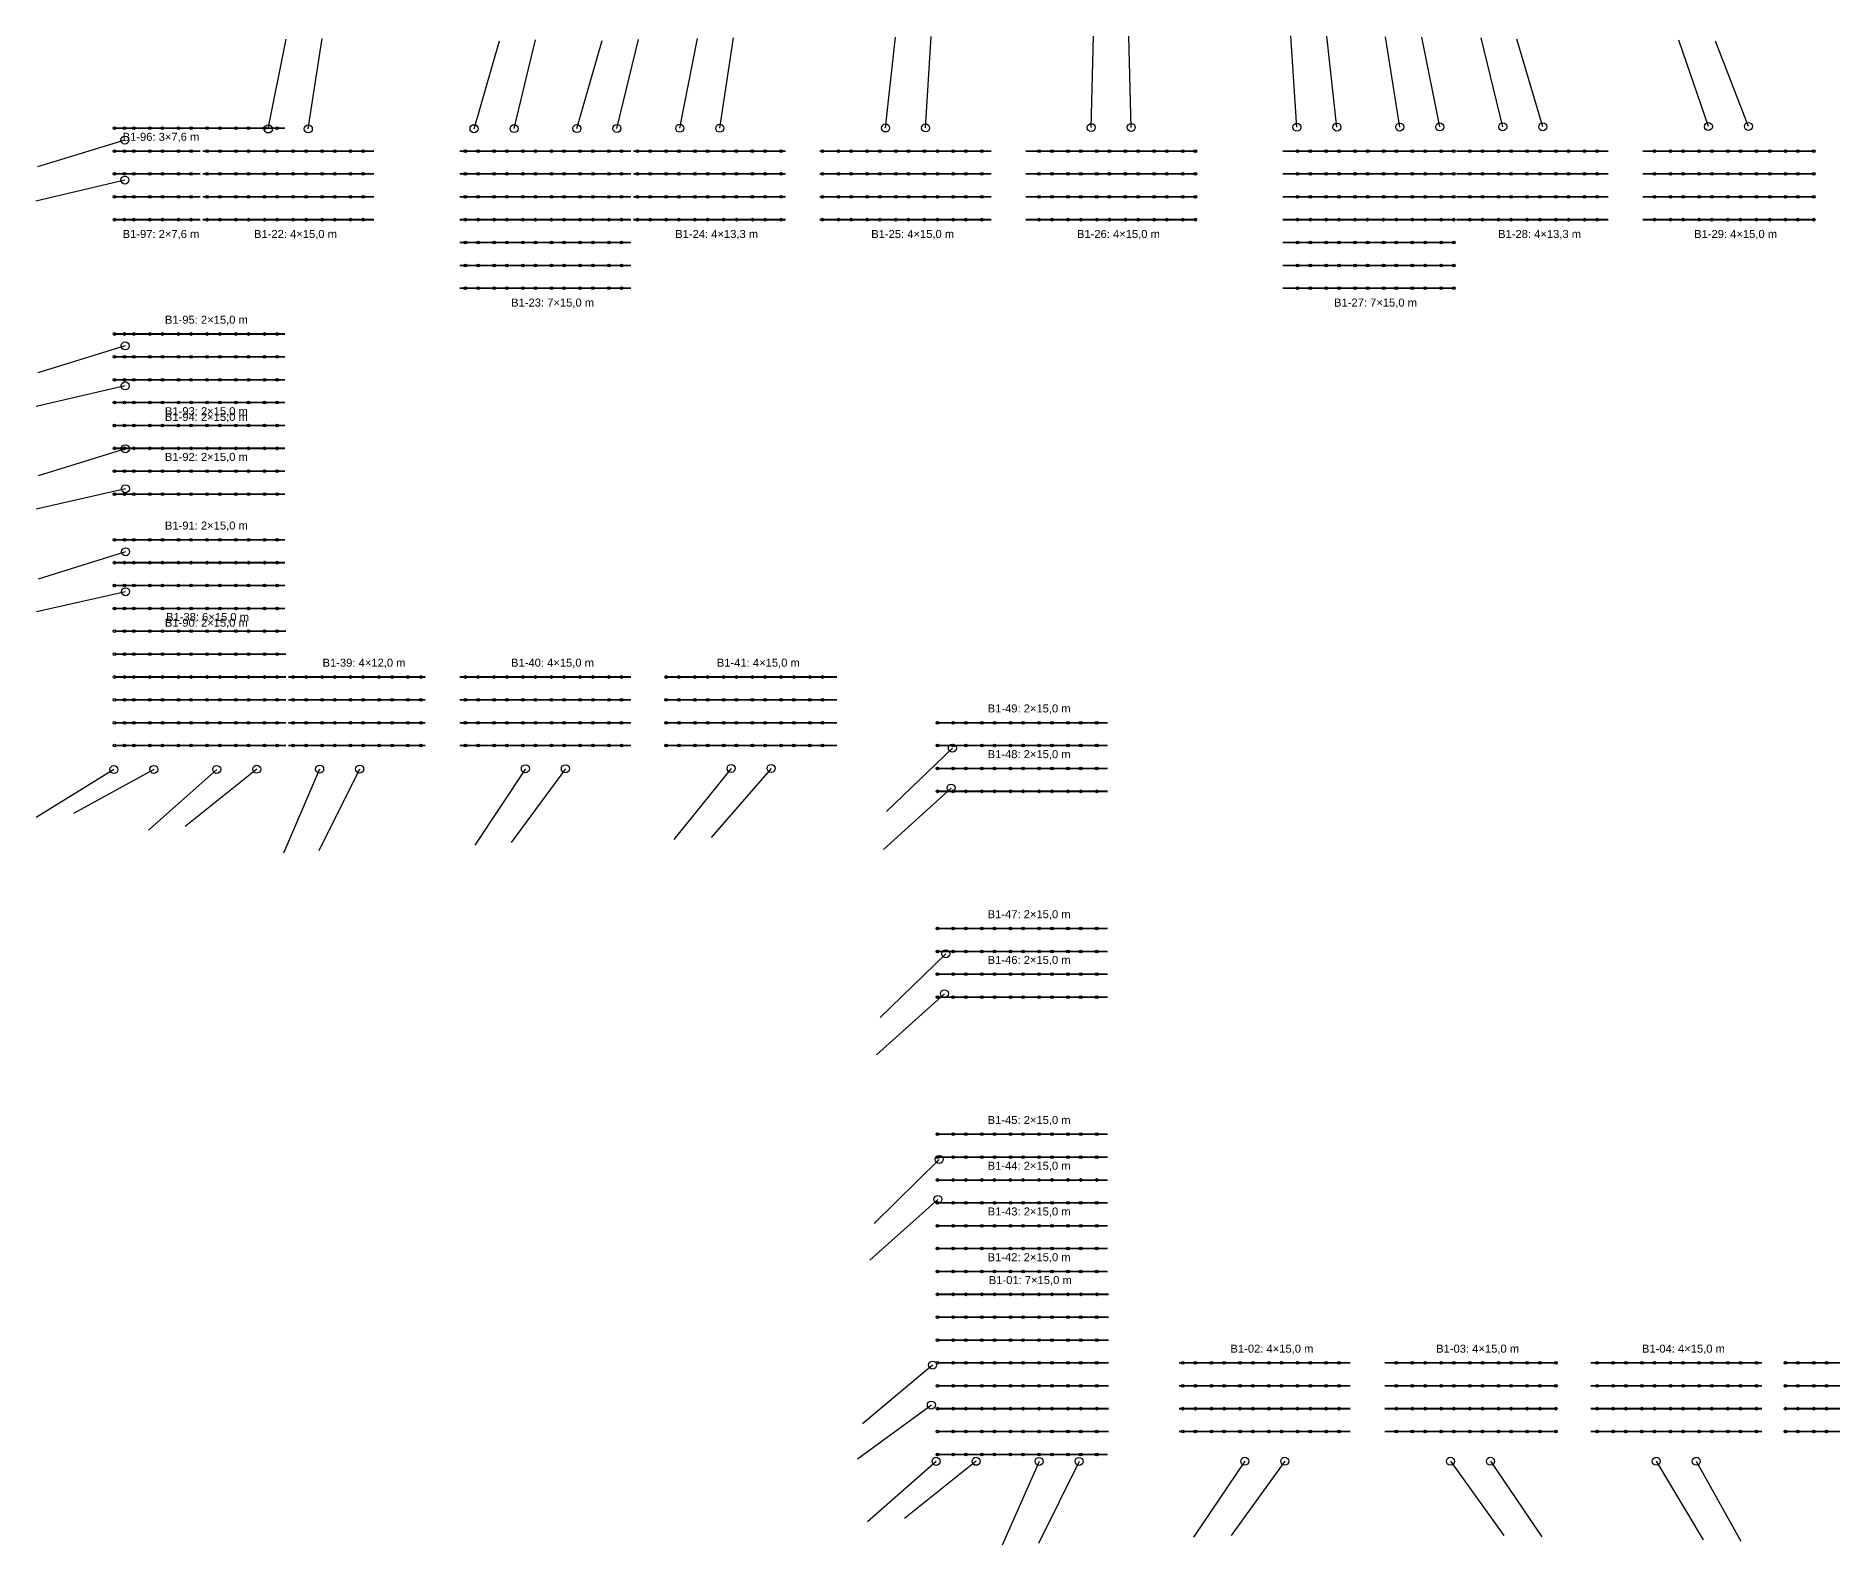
# Model space of a CAD drawing. Header units: millimetres. Extents: x 820511857 to 820986904, y -2251263208 to -2251041334.
# Drawn here: x 820511857 to 820669006, y -2251173583 to -2251041580 of the extents above; entities that cross this region are included whole.
import ezdxf

# ---------------------------------------------------------------- set-up
doc = ezdxf.new("R2010")
doc.units = ezdxf.units.MM
for name, color, linetype in [('GC-BICH NEO', 6, 'Continuous'), ('GC-DAY NEO', 5, 'Continuous'), ('GC-GHI CHU', 2, 'Continuous'), ('GC-HOP 40x60 GIA CUONG', 1, 'Continuous')]:
    doc.layers.add(name, color=color, linetype=linetype)
doc.styles.add('GC_VN', font='arial.ttf')

msp = doc.modelspace()

# ---------------------------------------------------------------- linework, layer by layer
at = {"layer": 'GC-BICH NEO'}
for centre in [(820532190, -2251049720), (820535690, -2251049714), (820550187, -2251049692), (820553687, -2251049686), (820559185, -2251049679), (820562685, -2251049673), (820568192, -2251049660), (820571692, -2251049653), (820586189, -2251049632), (820589689, -2251049626), (820604188, -2251049591), (820607688, -2251049584), (820622185, -2251049563), (820625685, -2251049557), (820631183, -2251049549), (820634683, -2251049543), (820640190, -2251049530), (820643690, -2251049524), (820658187, -2251049502), (820661687, -2251049496), (820519639, -2251050691), (820519645, -2251054191), (820519667, -2251068688), (820519673, -2251072188), (820519681, -2251077686), (820519687, -2251081186), (820519700, -2251086693), (820519706, -2251090193), (820592037, -2251103872), (820518677, -2251105746), (820522177, -2251105740), (820527675, -2251105733), (820531175, -2251105726), (820536682, -2251105713), (820540182, -2251105707), (820554678, -2251105686), (820558178, -2251105680), (820572683, -2251105653), (820576183, -2251105647), (820591925, -2251107370), (820591457, -2251121860), (820591345, -2251125358), (820590891, -2251139851), (820590779, -2251143349), (820590311, -2251157839), (820590199, -2251161337), (820590612, -2251166259), (820594112, -2251166258), (820599621, -2251166262), (820603121, -2251166262), (820617619, -2251166257), (820621119, -2251166256), (820635618, -2251166251), (820639118, -2251166251), (820653622, -2251166254), (820657122, -2251166254)]:
    msp.add_circle(centre, 350, dxfattribs=at)
at = {"layer": 'GC-DAY NEO'}
for p, q in [((820532190, -2251049720), (820533737, -2251041871)), ((820535690, -2251049714), (820536891, -2251041805)), ((820550187, -2251049692), (820552412, -2251042008)), ((820553687, -2251049686), (820555577, -2251041913)), ((820559185, -2251049679), (820561401, -2251041991)), ((820562685, -2251049673), (820564586, -2251041902)), ((820568192, -2251049660), (820569751, -2251041813)), ((820571692, -2251049653), (820572879, -2251041742)), ((820586189, -2251049632), (820587067, -2251041680)), ((820589689, -2251049626), (820590176, -2251041641)), ((820604188, -2251049591), (820604375, -2251041593)), ((820607688, -2251049584), (820607472, -2251041587)), ((820622185, -2251049563), (820621663, -2251041580)), ((820625685, -2251049557), (820624790, -2251041607)), ((820631183, -2251049549), (820629947, -2251041645)), ((820634683, -2251049543), (820633122, -2251041697)), ((820640190, -2251049530), (820638291, -2251041759)), ((820643690, -2251049524), (820641423, -2251041852)), ((820658187, -2251049502), (820655588, -2251041936)), ((820661687, -2251049496), (820658794, -2251042038)), ((820519639, -2251050691), (820511985, -2251053018)), ((820519645, -2251054191), (820511857, -2251056020)), ((820519667, -2251068688), (820512023, -2251071050)), ((820519673, -2251072188), (820511878, -2251073988)), ((820519681, -2251077686), (820512043, -2251080067)), ((820519687, -2251081186), (820511887, -2251082967)), ((820519700, -2251086693), (820512068, -2251089092)), ((820519706, -2251090193), (820511901, -2251091948)), ((820592037, -2251103872), (820586281, -2251109428)), ((820518677, -2251105746), (820511867, -2251109945)), ((820522177, -2251105740), (820515159, -2251109582)), ((820527675, -2251105733), (820521701, -2251111054)), ((820531175, -2251105726), (820524924, -2251110720)), ((820536682, -2251105713), (820533511, -2251113058)), ((820540182, -2251105707), (820536618, -2251112870)), ((820554678, -2251105686), (820550260, -2251112355)), ((820558178, -2251105680), (820553451, -2251112134)), ((820572683, -2251105653), (820567658, -2251111878)), ((820576183, -2251105647), (820570947, -2251111695)), ((820591925, -2251107370), (820586005, -2251112751)), ((820591457, -2251121860), (820585721, -2251127436)), ((820591345, -2251125358), (820585405, -2251130717)), ((820590891, -2251139851), (820585188, -2251145462)), ((820590779, -2251143349), (820584808, -2251148674)), ((820590311, -2251157839), (820584178, -2251162976)), ((820590199, -2251161337), (820583751, -2251166072)), ((820590612, -2251166259), (820584624, -2251171564)), ((820594112, -2251166258), (820587860, -2251171250)), ((820599621, -2251166262), (820596396, -2251173583)), ((820603121, -2251166262), (820599585, -2251173438)), ((820617619, -2251166257), (820613137, -2251172883)), ((820621119, -2251166256), (820616430, -2251172738)), ((820635618, -2251166251), (820640301, -2251172738)), ((820639118, -2251166251), (820643612, -2251172869)), ((820653622, -2251166254), (820657728, -2251173120)), ((820657122, -2251166254), (820661011, -2251173245))]:
    msp.add_line(p, q, dxfattribs=at)
at = {"layer": 'GC-HOP 40x60 GIA CUONG', "const_width": 150}
for points in [[(820518643, -2251049653), (820533643, -2251049653)], [(820518643, -2251051653), (820526240, -2251051653)], [(820526440, -2251051653), (820541440, -2251051653)], [(820548936, -2251051653), (820563936, -2251051653)], [(820564136, -2251051653), (820577442, -2251051653)], [(820580439, -2251051653), (820595439, -2251051653)], [(820598438, -2251051653), (820613438, -2251051653)], [(820620934, -2251051653), (820635934, -2251051653)], [(820636134, -2251051653), (820649440, -2251051653)], [(820652437, -2251051653), (820667437, -2251051653)], [(820518643, -2251053653), (820526240, -2251053653)], [(820526440, -2251053653), (820541440, -2251053653)], [(820548936, -2251053653), (820563936, -2251053653)], [(820564136, -2251053653), (820577442, -2251053653)], [(820580439, -2251053653), (820595439, -2251053653)], [(820598438, -2251053653), (820613438, -2251053653)], [(820620934, -2251053653), (820635934, -2251053653)], [(820636134, -2251053653), (820649440, -2251053653)], [(820652437, -2251053653), (820667437, -2251053653)], [(820518643, -2251055653), (820526240, -2251055653)], [(820526440, -2251055653), (820541440, -2251055653)], [(820548936, -2251055653), (820563936, -2251055653)], [(820564136, -2251055653), (820577442, -2251055653)], [(820580439, -2251055653), (820595439, -2251055653)], [(820598438, -2251055653), (820613438, -2251055653)], [(820620934, -2251055653), (820635934, -2251055653)], [(820636134, -2251055653), (820649440, -2251055653)], [(820652437, -2251055653), (820667437, -2251055653)], [(820518643, -2251057653), (820526240, -2251057653)], [(820526440, -2251057653), (820541440, -2251057653)], [(820548936, -2251057653), (820563936, -2251057653)], [(820564136, -2251057653), (820577442, -2251057653)], [(820580439, -2251057653), (820595439, -2251057653)], [(820598438, -2251057653), (820613438, -2251057653)], [(820620934, -2251057653), (820635934, -2251057653)], [(820636134, -2251057653), (820649440, -2251057653)], [(820652437, -2251057653), (820667437, -2251057653)], [(820548936, -2251059653), (820563936, -2251059653)], [(820620934, -2251059653), (820635934, -2251059653)], [(820548936, -2251061653), (820563936, -2251061653)], [(820620934, -2251061653), (820635934, -2251061653)], [(820548936, -2251063653), (820563936, -2251063653)], [(820620934, -2251063653), (820635934, -2251063653)], [(820518643, -2251067653), (820533643, -2251067653)], [(820518643, -2251069653), (820533643, -2251069653)], [(820518643, -2251071653), (820533643, -2251071653)], [(820518643, -2251073653), (820533643, -2251073653)], [(820518643, -2251075653), (820533643, -2251075653)], [(820518643, -2251077653), (820533643, -2251077653)], [(820518643, -2251079653), (820533643, -2251079653)], [(820518643, -2251081653), (820533643, -2251081653)], [(820518643, -2251085653), (820533643, -2251085653)], [(820518643, -2251087653), (820533643, -2251087653)], [(820518643, -2251089653), (820533643, -2251089653)], [(820518643, -2251091653), (820533643, -2251091653)], [(820518743, -2251093653), (820533743, -2251093653)], [(820518743, -2251095653), (820533743, -2251095653)], [(820518743, -2251097653), (820533743, -2251097653)], [(820533943, -2251097653), (820545932, -2251097653)], [(820548928, -2251097653), (820563928, -2251097653)], [(820566933, -2251097653), (820581933, -2251097653)], [(820518743, -2251099653), (820533743, -2251099653)], [(820533943, -2251099653), (820545932, -2251099653)], [(820548928, -2251099653), (820563928, -2251099653)], [(820566933, -2251099653), (820581933, -2251099653)], [(820518743, -2251101653), (820533743, -2251101653)], [(820533943, -2251101653), (820545932, -2251101653)], [(820548928, -2251101653), (820563928, -2251101653)], [(820566933, -2251101653), (820581933, -2251101653)], [(820590627, -2251101653), (820605627, -2251101653)], [(820518743, -2251103653), (820533743, -2251103653)], [(820533943, -2251103653), (820545932, -2251103653)], [(820548928, -2251103653), (820563928, -2251103653)], [(820566933, -2251103653), (820581933, -2251103653)], [(820590627, -2251103653), (820605627, -2251103653)], [(820590627, -2251105653), (820605627, -2251105653)], [(820590627, -2251107653), (820605627, -2251107653)], [(820590627, -2251119653), (820605627, -2251119653)], [(820590627, -2251121653), (820605627, -2251121653)], [(820590627, -2251123653), (820605627, -2251123653)], [(820590627, -2251125653), (820605627, -2251125653)], [(820590627, -2251137653), (820605627, -2251137653)], [(820590627, -2251139653), (820605627, -2251139653)], [(820590627, -2251141653), (820605627, -2251141653)], [(820590627, -2251143653), (820605627, -2251143653)], [(820590627, -2251145653), (820605627, -2251145653)], [(820590627, -2251147653), (820605627, -2251147653)], [(820590627, -2251149653), (820605627, -2251149653)], [(820590727, -2251151653), (820605727, -2251151653)], [(820590727, -2251153653), (820605727, -2251153653)], [(820590727, -2251155653), (820605727, -2251155653)], [(820590727, -2251157653), (820605727, -2251157653)], [(820611869, -2251157653), (820626869, -2251157653)], [(820629868, -2251157653), (820644868, -2251157653)], [(820647872, -2251157653), (820662872, -2251157653)], [(820664869, -2251157653), (820679869, -2251157653)], [(820590727, -2251159653), (820605727, -2251159653)], [(820611869, -2251159653), (820626869, -2251159653)], [(820629868, -2251159653), (820644868, -2251159653)], [(820647872, -2251159653), (820662872, -2251159653)], [(820664869, -2251159653), (820679869, -2251159653)], [(820590727, -2251161653), (820605727, -2251161653)], [(820611869, -2251161653), (820626869, -2251161653)], [(820629868, -2251161653), (820644868, -2251161653)], [(820647872, -2251161653), (820662872, -2251161653)], [(820664869, -2251161653), (820679869, -2251161653)], [(820590727, -2251163653), (820605727, -2251163653)], [(820611869, -2251163653), (820626869, -2251163653)], [(820629868, -2251163653), (820644868, -2251163653)], [(820647872, -2251163653), (820662872, -2251163653)], [(820664869, -2251163653), (820679869, -2251163653)], [(820590627, -2251165653), (820605627, -2251165653)]]:
    msp.add_lwpolyline(points, dxfattribs=at)
at = {"layer": 'GC-HOP 40x60 GIA CUONG'}
for centre in [(820518743, -2251049653), (820519598, -2251049653), (820520419, -2251049653), (820521819, -2251049653), (820522929, -2251049653), (820524329, -2251049653), (820525439, -2251049653), (820526839, -2251049653), (820527949, -2251049653), (820529349, -2251049653), (820530459, -2251049653), (820531859, -2251049653), (820532969, -2251049653), (820518743, -2251051653), (820519598, -2251051653), (820520419, -2251051653), (820521819, -2251051653), (820522929, -2251051653), (820524329, -2251051653), (820525439, -2251051653), (820526839, -2251051653), (820527949, -2251051653), (820529349, -2251051653), (820530459, -2251051653), (820531859, -2251051653), (820532969, -2251051653), (820534369, -2251051653), (820535499, -2251051653), (820536899, -2251051653), (820537999, -2251051653), (820539389, -2251051653), (820540494, -2251051653), (820549429, -2251051653), (820550554, -2251051653), (820551939, -2251051653), (820553059, -2251051653), (820554459, -2251051653), (820555569, -2251051653), (820556969, -2251051653), (820558079, -2251051653), (820559479, -2251051653), (820560589, -2251051653), (820561989, -2251051653), (820563099, -2251051653), (820564499, -2251051653), (820565609, -2251051653), (820567009, -2251051653), (820568119, -2251051653), (820569519, -2251051653), (820570629, -2251051653), (820572029, -2251051653), (820573139, -2251051653), (820574539, -2251051653), (820575649, -2251051653), (820577049, -2251051653), (820580669, -2251051653), (820582069, -2251051653), (820583179, -2251051653), (820584579, -2251051653), (820585689, -2251051653), (820587089, -2251051653), (820588199, -2251051653), (820589599, -2251051653), (820590727, -2251051653), (820592117, -2251051653), (820593224, -2251051653), (820594624, -2251051653), (820599644, -2251051653), (820600754, -2251051653), (820602154, -2251051653), (820603264, -2251051653), (820604664, -2251051653), (820605774, -2251051653), (820607174, -2251051653), (820608304, -2251051653), (820609704, -2251051653), (820610804, -2251051653), (820612194, -2251051653), (820613299, -2251051653), (820622234, -2251051653), (820623359, -2251051653), (820624744, -2251051653), (820625864, -2251051653), (820627264, -2251051653), (820628374, -2251051653), (820629774, -2251051653), (820630884, -2251051653), (820632284, -2251051653), (820633394, -2251051653), (820634794, -2251051653), (820635904, -2251051653), (820637304, -2251051653), (820638414, -2251051653), (820639814, -2251051653), (820640924, -2251051653), (820642324, -2251051653), (820643434, -2251051653), (820644834, -2251051653), (820645944, -2251051653), (820647344, -2251051653), (820648454, -2251051653), (820653474, -2251051653), (820654874, -2251051653), (820655984, -2251051653), (820657384, -2251051653), (820658494, -2251051653), (820659894, -2251051653), (820661004, -2251051653), (820662404, -2251051653), (820663552, -2251051653), (820664942, -2251051653), (820666018, -2251051653), (820667418, -2251051653), (820518743, -2251053653), (820519598, -2251053653), (820520419, -2251053653), (820521819, -2251053653), (820522929, -2251053653), (820524329, -2251053653), (820525439, -2251053653), (820526839, -2251053653), (820527949, -2251053653), (820529349, -2251053653), (820530459, -2251053653), (820531859, -2251053653), (820532969, -2251053653), (820534369, -2251053653), (820535499, -2251053653), (820536899, -2251053653), (820537999, -2251053653), (820539389, -2251053653), (820540494, -2251053653), (820549429, -2251053653), (820550554, -2251053653), (820551939, -2251053653), (820553059, -2251053653), (820554459, -2251053653), (820555569, -2251053653), (820556969, -2251053653), (820558079, -2251053653), (820559479, -2251053653), (820560589, -2251053653), (820561989, -2251053653), (820563099, -2251053653), (820564499, -2251053653), (820565609, -2251053653), (820567009, -2251053653), (820568119, -2251053653), (820569519, -2251053653), (820570629, -2251053653), (820572029, -2251053653), (820573139, -2251053653), (820574539, -2251053653), (820575649, -2251053653), (820577049, -2251053653), (820580669, -2251053653), (820582069, -2251053653), (820583179, -2251053653), (820584579, -2251053653), (820585689, -2251053653), (820587089, -2251053653), (820588199, -2251053653), (820589599, -2251053653), (820590727, -2251053653), (820592117, -2251053653), (820593224, -2251053653), (820594624, -2251053653), (820599644, -2251053653), (820600754, -2251053653), (820602154, -2251053653), (820603264, -2251053653), (820604664, -2251053653), (820605774, -2251053653), (820607174, -2251053653), (820608304, -2251053653), (820609704, -2251053653), (820610804, -2251053653), (820612194, -2251053653), (820613299, -2251053653), (820622234, -2251053653), (820623359, -2251053653), (820624744, -2251053653), (820625864, -2251053653), (820627264, -2251053653), (820628374, -2251053653), (820629774, -2251053653), (820630884, -2251053653), (820632284, -2251053653), (820633394, -2251053653), (820634794, -2251053653), (820635904, -2251053653), (820637304, -2251053653), (820638414, -2251053653), (820639814, -2251053653), (820640924, -2251053653), (820642324, -2251053653), (820643434, -2251053653), (820644834, -2251053653), (820645944, -2251053653), (820647344, -2251053653), (820648454, -2251053653), (820653474, -2251053653), (820654874, -2251053653), (820655984, -2251053653), (820657384, -2251053653), (820658494, -2251053653), (820659894, -2251053653), (820661004, -2251053653), (820662404, -2251053653), (820663552, -2251053653), (820664942, -2251053653), (820666018, -2251053653), (820667418, -2251053653), (820518743, -2251055653), (820519598, -2251055653), (820520419, -2251055653), (820521819, -2251055653), (820522929, -2251055653), (820524329, -2251055653), (820525439, -2251055653), (820526839, -2251055653), (820527949, -2251055653), (820529349, -2251055653), (820530459, -2251055653), (820531859, -2251055653), (820532969, -2251055653), (820534369, -2251055653), (820535499, -2251055653), (820536899, -2251055653), (820537999, -2251055653), (820539389, -2251055653), (820540494, -2251055653), (820549429, -2251055653), (820550554, -2251055653), (820551939, -2251055653), (820553059, -2251055653), (820554459, -2251055653), (820555569, -2251055653), (820556969, -2251055653), (820558079, -2251055653), (820559479, -2251055653), (820560589, -2251055653), (820561989, -2251055653), (820563099, -2251055653), (820564499, -2251055653), (820565609, -2251055653), (820567009, -2251055653), (820568119, -2251055653), (820569519, -2251055653), (820570629, -2251055653), (820572029, -2251055653), (820573139, -2251055653), (820574539, -2251055653), (820575649, -2251055653), (820577049, -2251055653), (820580669, -2251055653), (820582069, -2251055653), (820583179, -2251055653), (820584579, -2251055653), (820585689, -2251055653), (820587089, -2251055653), (820588199, -2251055653), (820589599, -2251055653), (820590727, -2251055653), (820592117, -2251055653), (820593224, -2251055653), (820594624, -2251055653), (820599644, -2251055653), (820600754, -2251055653), (820602154, -2251055653), (820603264, -2251055653), (820604664, -2251055653), (820605774, -2251055653), (820607174, -2251055653), (820608304, -2251055653), (820609704, -2251055653), (820610804, -2251055653), (820612194, -2251055653), (820613299, -2251055653), (820622234, -2251055653), (820623359, -2251055653), (820624744, -2251055653), (820625864, -2251055653), (820627264, -2251055653), (820628374, -2251055653), (820629774, -2251055653), (820630884, -2251055653), (820632284, -2251055653), (820633394, -2251055653), (820634794, -2251055653), (820635904, -2251055653), (820637304, -2251055653), (820638414, -2251055653), (820639814, -2251055653), (820640924, -2251055653), (820642324, -2251055653), (820643434, -2251055653), (820644834, -2251055653), (820645944, -2251055653), (820647344, -2251055653), (820648454, -2251055653), (820653474, -2251055653), (820654874, -2251055653), (820655984, -2251055653), (820657384, -2251055653), (820658494, -2251055653), (820659894, -2251055653), (820661004, -2251055653), (820662404, -2251055653), (820663552, -2251055653), (820664942, -2251055653), (820666018, -2251055653), (820667418, -2251055653), (820518743, -2251057653), (820519598, -2251057653), (820520419, -2251057653), (820521819, -2251057653), (820522929, -2251057653), (820524329, -2251057653), (820525439, -2251057653), (820526839, -2251057653), (820527949, -2251057653), (820529349, -2251057653), (820530459, -2251057653), (820531859, -2251057653), (820532969, -2251057653), (820534369, -2251057653), (820535499, -2251057653), (820536899, -2251057653), (820537999, -2251057653), (820539389, -2251057653), (820540494, -2251057653), (820549429, -2251057653), (820550554, -2251057653), (820551939, -2251057653), (820553059, -2251057653), (820554459, -2251057653), (820555569, -2251057653), (820556969, -2251057653), (820558079, -2251057653), (820559479, -2251057653), (820560589, -2251057653), (820561989, -2251057653), (820563099, -2251057653), (820564499, -2251057653), (820565609, -2251057653), (820567009, -2251057653), (820568119, -2251057653), (820569519, -2251057653), (820570629, -2251057653), (820572029, -2251057653), (820573139, -2251057653), (820574539, -2251057653), (820575649, -2251057653), (820577049, -2251057653), (820580669, -2251057653), (820582069, -2251057653), (820583179, -2251057653), (820584579, -2251057653), (820585689, -2251057653), (820587089, -2251057653), (820588199, -2251057653), (820589599, -2251057653), (820590727, -2251057653), (820592117, -2251057653), (820593224, -2251057653), (820594624, -2251057653), (820599644, -2251057653), (820600754, -2251057653), (820602154, -2251057653), (820603264, -2251057653), (820604664, -2251057653), (820605774, -2251057653), (820607174, -2251057653), (820608304, -2251057653), (820609704, -2251057653), (820610804, -2251057653), (820612194, -2251057653), (820613299, -2251057653), (820622234, -2251057653), (820623359, -2251057653), (820624744, -2251057653), (820625864, -2251057653), (820627264, -2251057653), (820628374, -2251057653), (820629774, -2251057653), (820630884, -2251057653), (820632284, -2251057653), (820633394, -2251057653), (820634794, -2251057653), (820635904, -2251057653), (820637304, -2251057653), (820638414, -2251057653), (820639814, -2251057653), (820640924, -2251057653), (820642324, -2251057653), (820643434, -2251057653), (820644834, -2251057653), (820645944, -2251057653), (820647344, -2251057653), (820648454, -2251057653), (820653474, -2251057653), (820654874, -2251057653), (820655984, -2251057653), (820657384, -2251057653), (820658494, -2251057653), (820659894, -2251057653), (820661004, -2251057653), (820662404, -2251057653), (820663552, -2251057653), (820664942, -2251057653), (820666018, -2251057653), (820667418, -2251057653), (820549429, -2251059653), (820550554, -2251059653), (820551939, -2251059653), (820553059, -2251059653), (820554459, -2251059653), (820555569, -2251059653), (820556969, -2251059653), (820558079, -2251059653), (820559479, -2251059653), (820560589, -2251059653), (820561989, -2251059653), (820563099, -2251059653), (820622234, -2251059653), (820623359, -2251059653), (820624744, -2251059653), (820625864, -2251059653), (820627264, -2251059653), (820628374, -2251059653), (820629774, -2251059653), (820630884, -2251059653), (820632284, -2251059653), (820633394, -2251059653), (820634794, -2251059653), (820635904, -2251059653), (820549429, -2251061653), (820550554, -2251061653), (820551939, -2251061653), (820553059, -2251061653), (820554459, -2251061653), (820555569, -2251061653), (820556969, -2251061653), (820558079, -2251061653), (820559479, -2251061653), (820560589, -2251061653), (820561989, -2251061653), (820563099, -2251061653), (820622234, -2251061653), (820623359, -2251061653), (820624744, -2251061653), (820625864, -2251061653), (820627264, -2251061653), (820628374, -2251061653), (820629774, -2251061653), (820630884, -2251061653), (820632284, -2251061653), (820633394, -2251061653), (820634794, -2251061653), (820635904, -2251061653), (820549429, -2251063653), (820550554, -2251063653), (820551939, -2251063653), (820553059, -2251063653), (820554459, -2251063653), (820555569, -2251063653), (820556969, -2251063653), (820558079, -2251063653), (820559479, -2251063653), (820560589, -2251063653), (820561989, -2251063653), (820563099, -2251063653), (820622234, -2251063653), (820623359, -2251063653), (820624744, -2251063653), (820625864, -2251063653), (820627264, -2251063653), (820628374, -2251063653), (820629774, -2251063653), (820630884, -2251063653), (820632284, -2251063653), (820633394, -2251063653), (820634794, -2251063653), (820635904, -2251063653), (820518743, -2251067653), (820519598, -2251067653), (820520419, -2251067653), (820521819, -2251067653), (820522929, -2251067653), (820524329, -2251067653), (820525439, -2251067653), (820526839, -2251067653), (820527949, -2251067653), (820529349, -2251067653), (820530459, -2251067653), (820531859, -2251067653), (820532969, -2251067653), (820518743, -2251069653), (820519598, -2251069653), (820520419, -2251069653), (820521819, -2251069653), (820522929, -2251069653), (820524329, -2251069653), (820525439, -2251069653), (820526839, -2251069653), (820527949, -2251069653), (820529349, -2251069653), (820530459, -2251069653), (820531859, -2251069653), (820532969, -2251069653), (820518743, -2251071653), (820519598, -2251071653), (820520419, -2251071653), (820521819, -2251071653), (820522929, -2251071653), (820524329, -2251071653), (820525439, -2251071653), (820526839, -2251071653), (820527949, -2251071653), (820529349, -2251071653), (820530459, -2251071653), (820531859, -2251071653), (820532969, -2251071653), (820518743, -2251073653), (820519598, -2251073653), (820520419, -2251073653), (820521819, -2251073653), (820522929, -2251073653), (820524329, -2251073653), (820525439, -2251073653), (820526839, -2251073653), (820527949, -2251073653), (820529349, -2251073653), (820530459, -2251073653), (820531859, -2251073653), (820532969, -2251073653), (820518743, -2251075653), (820519598, -2251075653), (820520419, -2251075653), (820521819, -2251075653), (820522929, -2251075653), (820524329, -2251075653), (820525439, -2251075653), (820526839, -2251075653), (820527949, -2251075653), (820529349, -2251075653), (820530459, -2251075653), (820531859, -2251075653), (820532969, -2251075653), (820518743, -2251077653), (820519598, -2251077653), (820520419, -2251077653), (820521819, -2251077653), (820522929, -2251077653), (820524329, -2251077653), (820525439, -2251077653), (820526839, -2251077653), (820527949, -2251077653), (820529349, -2251077653), (820530459, -2251077653), (820531859, -2251077653), (820532969, -2251077653), (820518743, -2251079653), (820519598, -2251079653), (820520419, -2251079653), (820521819, -2251079653), (820522929, -2251079653), (820524329, -2251079653), (820525439, -2251079653), (820526839, -2251079653), (820527949, -2251079653), (820529349, -2251079653), (820530459, -2251079653), (820531859, -2251079653), (820532969, -2251079653), (820518743, -2251081653), (820519598, -2251081653), (820520419, -2251081653), (820521819, -2251081653), (820522929, -2251081653), (820524329, -2251081653), (820525439, -2251081653), (820526839, -2251081653), (820527949, -2251081653), (820529349, -2251081653), (820530459, -2251081653), (820531859, -2251081653), (820532969, -2251081653), (820518743, -2251085653), (820519598, -2251085653), (820520419, -2251085653), (820521819, -2251085653), (820522929, -2251085653), (820524329, -2251085653), (820525439, -2251085653), (820526839, -2251085653), (820527949, -2251085653), (820529349, -2251085653), (820530459, -2251085653), (820531859, -2251085653), (820532969, -2251085653), (820518743, -2251087653), (820519598, -2251087653), (820520419, -2251087653), (820521819, -2251087653), (820522929, -2251087653), (820524329, -2251087653), (820525439, -2251087653), (820526839, -2251087653), (820527949, -2251087653), (820529349, -2251087653), (820530459, -2251087653), (820531859, -2251087653), (820532969, -2251087653), (820518743, -2251089653), (820519598, -2251089653), (820520419, -2251089653), (820521819, -2251089653), (820522929, -2251089653), (820524329, -2251089653), (820525439, -2251089653), (820526839, -2251089653), (820527949, -2251089653), (820529349, -2251089653), (820530459, -2251089653), (820531859, -2251089653), (820532969, -2251089653), (820518743, -2251091653), (820519598, -2251091653), (820520419, -2251091653), (820521819, -2251091653), (820522929, -2251091653), (820524329, -2251091653), (820525439, -2251091653), (820526839, -2251091653), (820527949, -2251091653), (820529349, -2251091653), (820530459, -2251091653), (820531859, -2251091653), (820532969, -2251091653), (820518743, -2251093653), (820519598, -2251093653), (820520419, -2251093653), (820521819, -2251093653), (820522929, -2251093653), (820524329, -2251093653), (820525439, -2251093653), (820526839, -2251093653), (820527949, -2251093653), (820529349, -2251093653), (820530459, -2251093653), (820531859, -2251093653), (820532969, -2251093653), (820518743, -2251095653), (820519598, -2251095653), (820520419, -2251095653), (820521819, -2251095653), (820522929, -2251095653), (820524329, -2251095653), (820525439, -2251095653), (820526839, -2251095653), (820527949, -2251095653), (820529349, -2251095653), (820530459, -2251095653), (820531859, -2251095653), (820532969, -2251095653), (820518743, -2251097653), (820519598, -2251097653), (820520419, -2251097653), (820521819, -2251097653), (820522929, -2251097653), (820524329, -2251097653), (820525439, -2251097653), (820526839, -2251097653), (820527949, -2251097653), (820529349, -2251097653), (820530459, -2251097653), (820531859, -2251097653), (820532969, -2251097653), (820534369, -2251097653), (820535499, -2251097653), (820536899, -2251097653), (820537999, -2251097653), (820539389, -2251097653), (820540494, -2251097653), (820541899, -2251097653), (820543019, -2251097653), (820544399, -2251097653), (820545529, -2251097653), (820549429, -2251097653), (820550554, -2251097653), (820551939, -2251097653), (820553059, -2251097653), (820554459, -2251097653), (820555569, -2251097653), (820556969, -2251097653), (820558079, -2251097653), (820559479, -2251097653), (820560589, -2251097653), (820561989, -2251097653), (820563099, -2251097653), (820567009, -2251097653), (820568119, -2251097653), (820569519, -2251097653), (820570629, -2251097653), (820572029, -2251097653), (820573139, -2251097653), (820574539, -2251097653), (820575649, -2251097653), (820577049, -2251097653), (820578159, -2251097653), (820579559, -2251097653), (820580669, -2251097653), (820518743, -2251099653), (820519598, -2251099653), (820520419, -2251099653), (820521819, -2251099653), (820522929, -2251099653), (820524329, -2251099653), (820525439, -2251099653), (820526839, -2251099653), (820527949, -2251099653), (820529349, -2251099653), (820530459, -2251099653), (820531859, -2251099653), (820532969, -2251099653), (820534369, -2251099653), (820535499, -2251099653), (820536899, -2251099653), (820537999, -2251099653), (820539389, -2251099653), (820540494, -2251099653), (820541899, -2251099653), (820543019, -2251099653), (820544399, -2251099653), (820545529, -2251099653), (820549429, -2251099653), (820550554, -2251099653), (820551939, -2251099653), (820553059, -2251099653), (820554459, -2251099653), (820555569, -2251099653), (820556969, -2251099653), (820558079, -2251099653), (820559479, -2251099653), (820560589, -2251099653), (820561989, -2251099653), (820563099, -2251099653), (820567009, -2251099653), (820568119, -2251099653), (820569519, -2251099653), (820570629, -2251099653), (820572029, -2251099653), (820573139, -2251099653), (820574539, -2251099653), (820575649, -2251099653), (820577049, -2251099653), (820578159, -2251099653), (820579559, -2251099653), (820580669, -2251099653), (820518743, -2251101653), (820519598, -2251101653), (820520419, -2251101653), (820521819, -2251101653), (820522929, -2251101653), (820524329, -2251101653), (820525439, -2251101653), (820526839, -2251101653), (820527949, -2251101653), (820529349, -2251101653), (820530459, -2251101653), (820531859, -2251101653), (820532969, -2251101653), (820534369, -2251101653), (820535499, -2251101653), (820536899, -2251101653), (820537999, -2251101653), (820539389, -2251101653), (820540494, -2251101653), (820541899, -2251101653), (820543019, -2251101653), (820544399, -2251101653), (820545529, -2251101653), (820549429, -2251101653), (820550554, -2251101653), (820551939, -2251101653), (820553059, -2251101653), (820554459, -2251101653), (820555569, -2251101653), (820556969, -2251101653), (820558079, -2251101653), (820559479, -2251101653), (820560589, -2251101653), (820561989, -2251101653), (820563099, -2251101653), (820567009, -2251101653), (820568119, -2251101653), (820569519, -2251101653), (820570629, -2251101653), (820572029, -2251101653), (820573139, -2251101653), (820574539, -2251101653), (820575649, -2251101653), (820577049, -2251101653), (820578159, -2251101653), (820579559, -2251101653), (820580669, -2251101653), (820590727, -2251101653), (820592117, -2251101653), (820593224, -2251101653), (820594624, -2251101653), (820595734, -2251101653), (820597134, -2251101653), (820598244, -2251101653), (820599644, -2251101653), (820600754, -2251101653), (820602154, -2251101653), (820603264, -2251101653), (820604664, -2251101653), (820518743, -2251103653), (820519598, -2251103653), (820520419, -2251103653), (820521819, -2251103653), (820522929, -2251103653), (820524329, -2251103653), (820525439, -2251103653), (820526839, -2251103653), (820527949, -2251103653), (820529349, -2251103653), (820530459, -2251103653), (820531859, -2251103653), (820532969, -2251103653), (820534369, -2251103653), (820535499, -2251103653), (820536899, -2251103653), (820537999, -2251103653), (820539389, -2251103653), (820540494, -2251103653), (820541899, -2251103653), (820543019, -2251103653), (820544399, -2251103653), (820545529, -2251103653), (820549429, -2251103653), (820550554, -2251103653), (820551939, -2251103653), (820553059, -2251103653), (820554459, -2251103653), (820555569, -2251103653), (820556969, -2251103653), (820558079, -2251103653), (820559479, -2251103653), (820560589, -2251103653), (820561989, -2251103653), (820563099, -2251103653), (820567009, -2251103653), (820568119, -2251103653), (820569519, -2251103653), (820570629, -2251103653), (820572029, -2251103653), (820573139, -2251103653), (820574539, -2251103653), (820575649, -2251103653), (820577049, -2251103653), (820578159, -2251103653), (820579559, -2251103653), (820580669, -2251103653), (820590727, -2251103653), (820592117, -2251103653), (820593224, -2251103653), (820594624, -2251103653), (820595734, -2251103653), (820597134, -2251103653), (820598244, -2251103653), (820599644, -2251103653), (820600754, -2251103653), (820602154, -2251103653), (820603264, -2251103653), (820604664, -2251103653), (820590727, -2251105653), (820592117, -2251105653), (820593224, -2251105653), (820594624, -2251105653), (820595734, -2251105653), (820597134, -2251105653), (820598244, -2251105653), (820599644, -2251105653), (820600754, -2251105653), (820602154, -2251105653), (820603264, -2251105653), (820604664, -2251105653), (820590727, -2251107653), (820592117, -2251107653), (820593224, -2251107653), (820594624, -2251107653), (820595734, -2251107653), (820597134, -2251107653), (820598244, -2251107653), (820599644, -2251107653), (820600754, -2251107653), (820602154, -2251107653), (820603264, -2251107653), (820604664, -2251107653), (820590727, -2251119653), (820592117, -2251119653), (820593224, -2251119653), (820594624, -2251119653), (820595734, -2251119653), (820597134, -2251119653), (820598244, -2251119653), (820599644, -2251119653), (820600754, -2251119653), (820602154, -2251119653), (820603264, -2251119653), (820604664, -2251119653), (820590727, -2251121653), (820592117, -2251121653), (820593224, -2251121653), (820594624, -2251121653), (820595734, -2251121653), (820597134, -2251121653), (820598244, -2251121653), (820599644, -2251121653), (820600754, -2251121653), (820602154, -2251121653), (820603264, -2251121653), (820604664, -2251121653), (820590727, -2251123653), (820592117, -2251123653), (820593224, -2251123653), (820594624, -2251123653), (820595734, -2251123653), (820597134, -2251123653), (820598244, -2251123653), (820599644, -2251123653), (820600754, -2251123653), (820602154, -2251123653), (820603264, -2251123653), (820604664, -2251123653), (820590727, -2251125653), (820592117, -2251125653), (820593224, -2251125653), (820594624, -2251125653), (820595734, -2251125653), (820597134, -2251125653), (820598244, -2251125653), (820599644, -2251125653), (820600754, -2251125653), (820602154, -2251125653), (820603264, -2251125653), (820604664, -2251125653), (820590727, -2251137653), (820592117, -2251137653), (820593224, -2251137653), (820594624, -2251137653), (820595734, -2251137653), (820597134, -2251137653), (820598244, -2251137653), (820599644, -2251137653), (820600754, -2251137653), (820602154, -2251137653), (820603264, -2251137653), (820604664, -2251137653), (820590727, -2251139653), (820592117, -2251139653), (820593224, -2251139653), (820594624, -2251139653), (820595734, -2251139653), (820597134, -2251139653), (820598244, -2251139653), (820599644, -2251139653), (820600754, -2251139653), (820602154, -2251139653), (820603264, -2251139653), (820604664, -2251139653), (820590727, -2251141653), (820592117, -2251141653), (820593224, -2251141653), (820594624, -2251141653), (820595734, -2251141653), (820597134, -2251141653), (820598244, -2251141653), (820599644, -2251141653), (820600754, -2251141653), (820602154, -2251141653), (820603264, -2251141653), (820604664, -2251141653), (820590727, -2251143653), (820592117, -2251143653), (820593224, -2251143653), (820594624, -2251143653), (820595734, -2251143653), (820597134, -2251143653), (820598244, -2251143653), (820599644, -2251143653), (820600754, -2251143653), (820602154, -2251143653), (820603264, -2251143653), (820604664, -2251143653), (820590727, -2251145653), (820592117, -2251145653), (820593224, -2251145653), (820594624, -2251145653), (820595734, -2251145653), (820597134, -2251145653), (820598244, -2251145653), (820599644, -2251145653), (820600754, -2251145653), (820602154, -2251145653), (820603264, -2251145653), (820604664, -2251145653), (820590727, -2251147653), (820592117, -2251147653), (820593224, -2251147653), (820594624, -2251147653), (820595734, -2251147653), (820597134, -2251147653), (820598244, -2251147653), (820599644, -2251147653), (820600754, -2251147653), (820602154, -2251147653), (820603264, -2251147653), (820604664, -2251147653), (820590727, -2251149653), (820592117, -2251149653), (820593224, -2251149653), (820594624, -2251149653), (820595734, -2251149653), (820597134, -2251149653), (820598244, -2251149653), (820599644, -2251149653), (820600754, -2251149653), (820602154, -2251149653), (820603264, -2251149653), (820604664, -2251149653), (820590727, -2251151653), (820592117, -2251151653), (820593224, -2251151653), (820594624, -2251151653), (820595734, -2251151653), (820597134, -2251151653), (820598244, -2251151653), (820599644, -2251151653), (820600754, -2251151653), (820602154, -2251151653), (820603264, -2251151653), (820604664, -2251151653), (820590727, -2251153653), (820592117, -2251153653), (820593224, -2251153653), (820594624, -2251153653), (820595734, -2251153653), (820597134, -2251153653), (820598244, -2251153653), (820599644, -2251153653), (820600754, -2251153653), (820602154, -2251153653), (820603264, -2251153653), (820604664, -2251153653), (820590727, -2251155653), (820592117, -2251155653), (820593224, -2251155653), (820594624, -2251155653), (820595734, -2251155653), (820597134, -2251155653), (820598244, -2251155653), (820599644, -2251155653), (820600754, -2251155653), (820602154, -2251155653), (820603264, -2251155653), (820604664, -2251155653), (820590727, -2251157653), (820592117, -2251157653), (820593224, -2251157653), (820594624, -2251157653), (820595734, -2251157653), (820597134, -2251157653), (820598244, -2251157653), (820599644, -2251157653), (820600754, -2251157653), (820602154, -2251157653), (820603264, -2251157653), (820604664, -2251157653), (820612194, -2251157653), (820613299, -2251157653), (820614704, -2251157653), (820615824, -2251157653), (820617204, -2251157653), (820618334, -2251157653), (820619724, -2251157653), (820620829, -2251157653), (820622234, -2251157653), (820623359, -2251157653), (820624744, -2251157653), (820625864, -2251157653), (820630884, -2251157653), (820632284, -2251157653), (820633394, -2251157653), (820634794, -2251157653), (820635904, -2251157653), (820637304, -2251157653), (820638414, -2251157653), (820639814, -2251157653), (820640924, -2251157653), (820642324, -2251157653), (820643434, -2251157653), (820644834, -2251157653), (820648454, -2251157653), (820649854, -2251157653), (820650964, -2251157653), (820652364, -2251157653), (820653474, -2251157653), (820654874, -2251157653), (820655984, -2251157653), (820657384, -2251157653), (820658494, -2251157653), (820659894, -2251157653), (820661004, -2251157653), (820662404, -2251157653), (820664942, -2251157653), (820666018, -2251157653), (820667418, -2251157653), (820668528, -2251157653), (820590727, -2251159653), (820592117, -2251159653), (820593224, -2251159653), (820594624, -2251159653), (820595734, -2251159653), (820597134, -2251159653), (820598244, -2251159653), (820599644, -2251159653), (820600754, -2251159653), (820602154, -2251159653), (820603264, -2251159653), (820604664, -2251159653), (820612194, -2251159653), (820613299, -2251159653), (820614704, -2251159653), (820615824, -2251159653), (820617204, -2251159653), (820618334, -2251159653), (820619724, -2251159653), (820620829, -2251159653), (820622234, -2251159653), (820623359, -2251159653), (820624744, -2251159653), (820625864, -2251159653), (820630884, -2251159653), (820632284, -2251159653), (820633394, -2251159653), (820634794, -2251159653), (820635904, -2251159653), (820637304, -2251159653), (820638414, -2251159653), (820639814, -2251159653), (820640924, -2251159653), (820642324, -2251159653), (820643434, -2251159653), (820644834, -2251159653), (820648454, -2251159653), (820649854, -2251159653), (820650964, -2251159653), (820652364, -2251159653), (820653474, -2251159653), (820654874, -2251159653), (820655984, -2251159653), (820657384, -2251159653), (820658494, -2251159653), (820659894, -2251159653), (820661004, -2251159653), (820662404, -2251159653), (820664942, -2251159653), (820666018, -2251159653), (820667418, -2251159653), (820668528, -2251159653), (820590727, -2251161653), (820592117, -2251161653), (820593224, -2251161653), (820594624, -2251161653), (820595734, -2251161653), (820597134, -2251161653), (820598244, -2251161653), (820599644, -2251161653), (820600754, -2251161653), (820602154, -2251161653), (820603264, -2251161653), (820604664, -2251161653), (820612194, -2251161653), (820613299, -2251161653), (820614704, -2251161653), (820615824, -2251161653), (820617204, -2251161653), (820618334, -2251161653), (820619724, -2251161653), (820620829, -2251161653), (820622234, -2251161653), (820623359, -2251161653), (820624744, -2251161653), (820625864, -2251161653), (820630884, -2251161653), (820632284, -2251161653), (820633394, -2251161653), (820634794, -2251161653), (820635904, -2251161653), (820637304, -2251161653), (820638414, -2251161653), (820639814, -2251161653), (820640924, -2251161653), (820642324, -2251161653), (820643434, -2251161653), (820644834, -2251161653), (820648454, -2251161653), (820649854, -2251161653), (820650964, -2251161653), (820652364, -2251161653), (820653474, -2251161653), (820654874, -2251161653), (820655984, -2251161653), (820657384, -2251161653), (820658494, -2251161653), (820659894, -2251161653), (820661004, -2251161653), (820662404, -2251161653), (820664942, -2251161653), (820666018, -2251161653), (820667418, -2251161653), (820668528, -2251161653), (820590727, -2251163653), (820592117, -2251163653), (820593224, -2251163653), (820594624, -2251163653), (820595734, -2251163653), (820597134, -2251163653), (820598244, -2251163653), (820599644, -2251163653), (820600754, -2251163653), (820602154, -2251163653), (820603264, -2251163653), (820604664, -2251163653), (820612194, -2251163653), (820613299, -2251163653), (820614704, -2251163653), (820615824, -2251163653), (820617204, -2251163653), (820618334, -2251163653), (820619724, -2251163653), (820620829, -2251163653), (820622234, -2251163653), (820623359, -2251163653), (820624744, -2251163653), (820625864, -2251163653), (820630884, -2251163653), (820632284, -2251163653), (820633394, -2251163653), (820634794, -2251163653), (820635904, -2251163653), (820637304, -2251163653), (820638414, -2251163653), (820639814, -2251163653), (820640924, -2251163653), (820642324, -2251163653), (820643434, -2251163653), (820644834, -2251163653), (820648454, -2251163653), (820649854, -2251163653), (820650964, -2251163653), (820652364, -2251163653), (820653474, -2251163653), (820654874, -2251163653), (820655984, -2251163653), (820657384, -2251163653), (820658494, -2251163653), (820659894, -2251163653), (820661004, -2251163653), (820662404, -2251163653), (820664942, -2251163653), (820666018, -2251163653), (820667418, -2251163653), (820668528, -2251163653), (820590727, -2251165653), (820592117, -2251165653), (820593224, -2251165653), (820594624, -2251165653), (820595734, -2251165653), (820597134, -2251165653), (820598244, -2251165653), (820599644, -2251165653), (820600754, -2251165653), (820602154, -2251165653), (820603264, -2251165653), (820604664, -2251165653)]:
    msp.add_circle(centre, 120, dxfattribs=at)

# ---------------------------------------------------------------- texts
at = {"layer": 'GC-GHI CHU', "style": 'GC_VN'}
for s, p in [('B1-96: 3×7,6 m', (820519442, -2251050753)), ('B1-97: 2×7,6 m', (820519442, -2251059253)), ('B1-22: 4×15,0 m', (820530940, -2251059253)), ('B1-24: 4×13,3 m', (820567789, -2251059253)), ('B1-25: 4×15,0 m', (820584939, -2251059253)), ('B1-26: 4×15,0 m', (820602938, -2251059253)), ('B1-28: 4×13,3 m', (820639787, -2251059253)), ('B1-29: 4×15,0 m', (820656937, -2251059253)), ('B1-23: 7×15,0 m', (820553436, -2251065253)), ('B1-27: 7×15,0 m', (820625434, -2251065253)), ('B1-95: 2×15,0 m', (820523143, -2251066753)), ('B1-93: 2×15,0 m', (820523143, -2251074753)), ('B1-94: 2×15,0 m', (820523143, -2251075253)), ('B1-92: 2×15,0 m', (820523143, -2251078753)), ('B1-91: 2×15,0 m', (820523143, -2251084753)), ('B1-38: 6×15,0 m', (820523243, -2251092753)), ('B1-90: 2×15,0 m', (820523143, -2251093253)), ('B1-39: 4×12,0 m', (820536937, -2251096753)), ('B1-40: 4×15,0 m', (820553428, -2251096753)), ('B1-41: 4×15,0 m', (820571433, -2251096753)), ('B1-49: 2×15,0 m', (820595127, -2251100753)), ('B1-48: 2×15,0 m', (820595127, -2251104753)), ('B1-47: 2×15,0 m', (820595127, -2251118753)), ('B1-46: 2×15,0 m', (820595127, -2251122753)), ('B1-45: 2×15,0 m', (820595127, -2251136753)), ('B1-44: 2×15,0 m', (820595127, -2251140753)), ('B1-43: 2×15,0 m', (820595127, -2251144753)), ('B1-42: 2×15,0 m', (820595127, -2251148753)), ('B1-01: 7×15,0 m', (820595227, -2251150753)), ('B1-02: 4×15,0 m', (820616369, -2251156753)), ('B1-03: 4×15,0 m', (820634368, -2251156753)), ('B1-04: 4×15,0 m', (820652372, -2251156753))]:
    msp.add_text(s, height=700, dxfattribs=at).set_placement(p)

doc.saveas('drawing.dxf')
